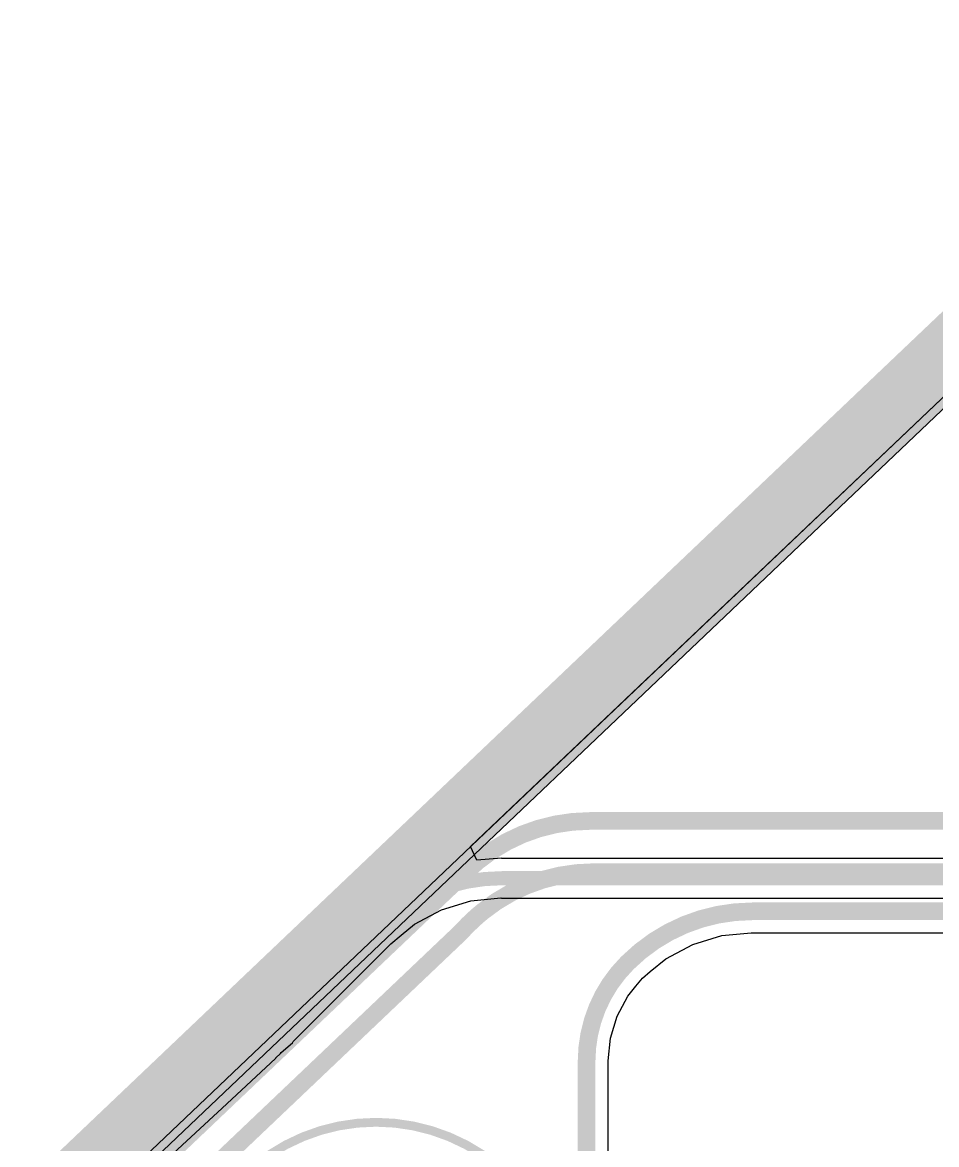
# Model space of a CAD drawing. Header units: inches. Extents: x -30 to 282, y -86 to 78.
# Drawn here: x -17.8 to -4.66, y -15.63 to 0.51 of the extents above; entities that cross this region are included whole.
import ezdxf

# ---------------------------------------------------------------- set-up
doc = ezdxf.new("R2010")
doc.units = ezdxf.units.IN
for name, color, linetype in [('Board Outline', 216, 'Continuous'), ('Bottom Layer', 5, 'Continuous'), ('Dimensions', 6, 'Continuous'), ('GND 01', 76, 'Continuous'), ('GND 02', 16, 'Continuous'), ('PWR', 156, 'Continuous'), ('SIG 01', 90, 'Continuous'), ('Top Layer', 1, 'Continuous')]:
    doc.layers.add(name, color=color, linetype=linetype)

msp = doc.modelspace()

# ---------------------------------------------------------------- linework, layer by layer
at = {"layer": 'Board Outline', "const_width": 0.254}
msp.add_lwpolyline([(-17.293, -16.446), (0, 0)], dxfattribs=at)
at = {"layer": 'Bottom Layer'}
msp.add_line((-17.025, -16.728), (0.155, -0.388), dxfattribs=at)
at = {"layer": 'Dimensions', "const_width": 0.127}
msp.add_lwpolyline([(-9.968, -18.055, 1), (-15.468, -18.055, 1)], format="xyb", close=True, dxfattribs=at)
at = {"layer": 'GND 01'}
msp.add_line((-16.941, -16.816), (0.204, -0.51), dxfattribs=at)
at = {"layer": 'GND 01', "const_width": 1.016}
msp.add_lwpolyline([(-17.293, -16.446), (0, 0)], dxfattribs=at)
at = {"layer": 'GND 02'}
msp.add_line((-16.941, -16.816), (0.204, -0.51), dxfattribs=at)
at = {"layer": 'GND 02', "const_width": 1.016}
msp.add_lwpolyline([(-17.293, -16.446), (0, 0)], dxfattribs=at)
at = {"layer": 'PWR'}
msp.add_line((-17.025, -16.728), (0.155, -0.388), dxfattribs=at)
at = {"layer": 'SIG 01'}
for p, q in [((-11.359, -11.339), (0.155, -0.388)), ((-11.271, -11.536), (-11.359, -11.339)), ((-10.912, -11.508), (-11.271, -11.536)), ((-10.912, -11.511), (-10.912, -11.508)), ((1.591, -11.511), (-10.912, -11.511)), ((-11.353, -12.12), (-10.925, -12.078)), ((-10.925, -12.078), (-10.912, -12.081)), ((-10.912, -12.081), (1.38, -12.081)), ((-12.167, -12.458), (-11.777, -12.249)), ((-11.777, -12.249), (-11.353, -12.12)), ((-12.357, -12.613), (-12.167, -12.458)), ((-13.91, -14.145), (-12.507, -12.741)), ((-12.507, -12.741), (-12.357, -12.613)), ((-12.507, -12.741), (-12.507, -12.741)), ((-14.082, -14.301), (-13.918, -14.161)), ((-13.918, -14.161), (-13.91, -14.145)), ((-13.918, -14.161), (-13.918, -14.161)), ((-14.156, -14.379), (-14.091, -14.315)), ((-14.091, -14.315), (-14.082, -14.301)), ((-14.93, -15.102), (-14.163, -14.386)), ((-14.163, -14.386), (-14.16, -14.382)), ((-14.16, -14.382), (-14.156, -14.379)), ((-16.185, -16.263), (-14.931, -15.102)), ((-14.931, -15.102), (-14.931, -15.102)), ((-14.931, -15.102), (-14.93, -15.102))]:
    msp.add_line(p, q, dxfattribs=at)
at = {"layer": 'SIG 01', "const_width": 0.203}
for points in [[(-12.708, -12.54, -0.198912), (-10.912, -11.796)], [(-14.292, -14.113, -0.015113), (-14.112, -13.943)]]:
    msp.add_lwpolyline(points, format="xyb", dxfattribs=at)
for points in [[(-10.912, -11.796), (1.792, -11.796)], [(-14.112, -13.943), (-12.708, -12.54)], [(-14.112, -13.943), (-14.112, -13.943)], [(-14.357, -14.178), (-14.292, -14.113)], [(-15.124, -14.893), (-14.357, -14.178)], [(-16.526, -16.191), (-15.124, -14.893)]]:
    msp.add_lwpolyline(points, dxfattribs=at)
at = {"layer": 'SIG 01', "const_width": 0.102}
for points in [[(-10.963, -11.796, 1), (-10.862, -11.796, 1)], [(-10.963, -11.796, 1), (-10.862, -11.796, 1)], [(-12.759, -12.54, 1), (-12.658, -12.54, 1)], [(-12.759, -12.54, 1), (-12.658, -12.54, 1)], [(-14.163, -13.943, 1), (-14.061, -13.943, 1)], [(-14.163, -13.943, 1), (-14.061, -13.943, 1)], [(-14.163, -13.943, 1), (-14.061, -13.943, 1)], [(-14.163, -13.943, 1), (-14.061, -13.943, 1)], [(-14.343, -14.113, 1), (-14.242, -14.113, 1)], [(-14.343, -14.113, 1), (-14.242, -14.113, 1)], [(-14.408, -14.178, 1), (-14.306, -14.178, 1)], [(-14.408, -14.178, 1), (-14.306, -14.178, 1)], [(-15.175, -14.893, 1), (-15.074, -14.893, 1)], [(-15.175, -14.893, 1), (-15.074, -14.893, 1)]]:
    msp.add_lwpolyline(points, format="xyb", close=True, dxfattribs=at)
at = {"layer": 'Top Layer'}
for p, q in [((-7.746, -12.621), (-7.324, -12.58)), ((-7.324, -12.58), (-7.31, -12.582)), ((-7.31, -12.582), (-0.667, -12.582)), ((-8.165, -12.748), (-7.746, -12.621)), ((-8.551, -12.955), (-8.165, -12.748)), ((-8.775, -13.138), (-8.551, -12.955)), ((-8.887, -13.235), (-8.775, -13.138)), ((-9.097, -13.49), (-8.981, -13.349)), ((-8.981, -13.349), (-8.887, -13.235)), ((-9.253, -13.781), (-9.097, -13.49)), ((-9.349, -14.097), (-9.253, -13.781)), ((-9.381, -14.422), (-9.349, -14.097)), ((-9.38, -14.426), (-9.381, -14.422)), ((-9.38, -18.046), (-9.38, -14.426))]:
    msp.add_line(p, q, dxfattribs=at)
at = {"layer": 'Top Layer', "const_width": 0.254}
for points in [[(-11.44, -11.717, -0.198909), (-9.644, -10.973)], [(-11.19, -12.279, -0.172392), (-9.587, -11.709)], [(-11.383, -12.453, -0.025641), (-11.19, -12.279)], [(-9.106, -13.016, -0.198912), (-7.31, -12.272)], [(-9.691, -14.426, -0.198912), (-9.106, -13.016)]]:
    msp.add_lwpolyline(points, format="xyb", dxfattribs=at)
for points in [[(-9.644, -10.973), (-0.647, -10.973)], [(-16.207, -16.251), (-11.44, -11.717)], [(-11.44, -11.717), (-11.44, -11.717)], [(-9.587, -11.709), (0.094, -11.709)], [(-7.31, -12.272), (0.574, -12.272)], [(-11.575, -12.646), (-11.383, -12.453)], [(-16.075, -16.925), (-11.575, -12.646)], [(-9.691, -18.046), (-9.691, -14.426)]]:
    msp.add_lwpolyline(points, dxfattribs=at)
at = {"layer": 'Top Layer', "const_width": 0.127}
for points in [[(-9.707, -10.973, 1), (-9.58, -10.973, 1)], [(-9.707, -10.973, 1), (-9.58, -10.973, 1)], [(-11.503, -11.717, 1), (-11.376, -11.717, 1)], [(-11.503, -11.717, 1), (-11.376, -11.717, 1)], [(-11.503, -11.717, 1), (-11.376, -11.717, 1)], [(-11.503, -11.717, 1), (-11.376, -11.717, 1)], [(-9.651, -11.709, 1), (-9.524, -11.709, 1)], [(-9.651, -11.709, 1), (-9.524, -11.709, 1)], [(-11.253, -12.279, 1), (-11.126, -12.279, 1)], [(-11.253, -12.279, 1), (-11.126, -12.279, 1)], [(-7.374, -12.272, 1), (-7.247, -12.272, 1)], [(-7.374, -12.272, 1), (-7.247, -12.272, 1)], [(-11.447, -12.453, 1), (-11.32, -12.453, 1)], [(-11.447, -12.453, 1), (-11.32, -12.453, 1)], [(-11.639, -12.646, 1), (-11.512, -12.646, 1)], [(-11.639, -12.646, 1), (-11.512, -12.646, 1)], [(-9.17, -13.016, 1), (-9.043, -13.016, 1)], [(-9.17, -13.016, 1), (-9.043, -13.016, 1)], [(-9.754, -14.426, 1), (-9.627, -14.426, 1)], [(-9.754, -14.426, 1), (-9.627, -14.426, 1)]]:
    msp.add_lwpolyline(points, format="xyb", close=True, dxfattribs=at)

doc.saveas('drawing.dxf')
